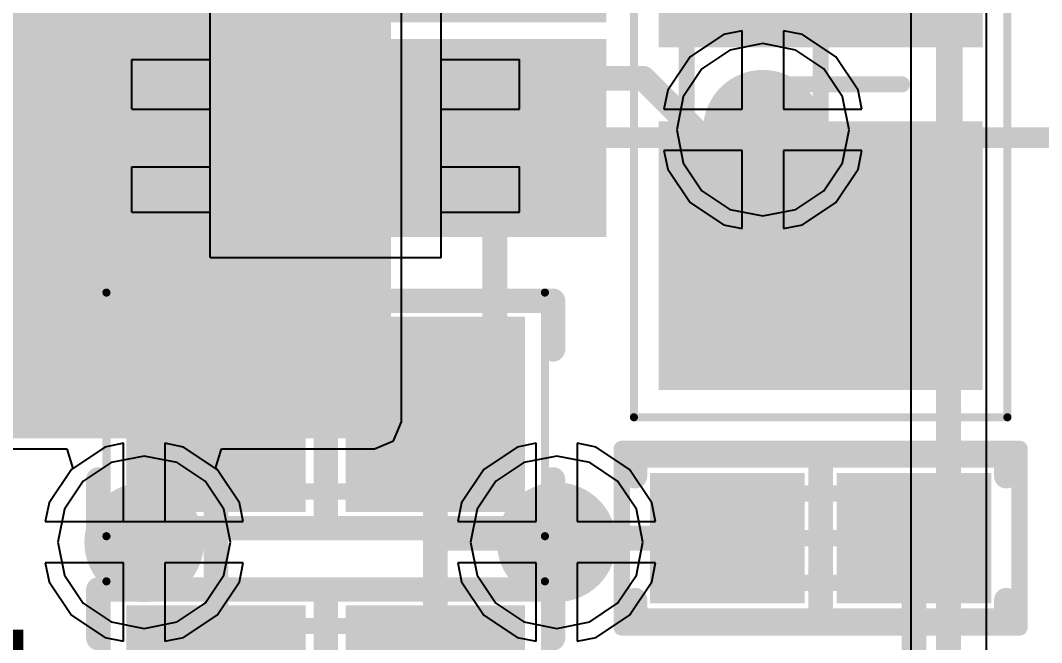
# Model space of a CAD drawing. Header units: millimetres. Extents: x 4 to 93, y 20 to 126.
# Drawn here: x 29.72 to 36.01, y 27.32 to 31.15 of the extents above; entities that cross this region are included whole.
import ezdxf

# ---------------------------------------------------------------- set-up
doc = ezdxf.new("R2010")
doc.units = ezdxf.units.MM
for name, color, linetype in [('BottomLayer', 5, 'Continuous'), ('BottomOverlay', 54, 'Continuous'), ('BottomPaste', 16, 'Continuous'), ('BottomSolder', 6, 'Continuous'), ('KeepOutLayer', 6, 'Continuous'), ('Mechanical1', 6, 'Continuous'), ('Mechanical13', 56, 'Continuous'), ('Mechanical15', 56, 'Continuous'), ('MidLayer1', 16, 'Continuous'), ('MidLayer2', 76, 'Continuous'), ('MultiLayer', 9, 'Continuous'), ('TopLayer', 1, 'Continuous'), ('TopOverlay', 2, 'Continuous'), ('TopPaste', 8, 'Continuous'), ('TopSolder', 216, 'Continuous'), ('ViaHoleLayer', 16, 'Continuous')]:
    doc.layers.add(name, color=color, linetype=linetype)

# ---------------------------------------------------------------- blocks, each defined once
blk = doc.blocks.new('B____________B_6')
at = {"layer": 'BottomLayer'}
blk.add_solid([(-1.75, -1.8), (1.75, -1.8), (-1.75, 1.8), (1.75, 1.8)], dxfattribs=at)
at = {"layer": 'BottomOverlay', "const_width": 0.127}
blk.add_lwpolyline([(0, 4.9), (0, -6.9)], dxfattribs=at)
at = {"layer": 'BottomPaste'}
blk.add_solid([(-1.75, -1.8), (1.75, -1.8), (-1.75, 1.8), (1.75, 1.8)], dxfattribs=at)
at = {"layer": 'BottomSolder'}
blk.add_solid([(-1.8516, -1.9016), (1.8516, -1.9016), (-1.8516, 1.9016), (1.8516, 1.9016)], dxfattribs=at)
blk = doc.blocks.new('CAP_0603_1608_9')
at = {"layer": 'Mechanical13', "const_width": 0.1}
for points in [[(-0.875, -0.475), (-0.875, 0.475)], [(-0.875, 0.475), (0.875, 0.475)], [(0.875, -0.475), (0.875, 0.475)], [(-0.875, -0.475), (0.875, -0.475)]]:
    blk.add_lwpolyline(points, dxfattribs=at)
at = {"layer": 'Mechanical13', "const_width": 0.05}
for points in [[(-0.9, 0.475, 1), (-0.85, 0.475, 1)], [(-0.9, 0.475, 1), (-0.85, 0.475, 1)], [(0.85, 0.475, 1), (0.9, 0.475, 1)], [(0.85, 0.475, 1), (0.9, 0.475, 1)], [(-0.9, -0.475, 1), (-0.85, -0.475, 1)], [(-0.9, -0.475, 1), (-0.85, -0.475, 1)], [(0.85, -0.475, 1), (0.9, -0.475, 1)], [(0.85, -0.475, 1), (0.9, -0.475, 1)]]:
    blk.add_lwpolyline(points, format="xyb", close=True, dxfattribs=at)
at = {"layer": 'Mechanical15'}
for points, const_width in [([(-1.35, -0.75), (-1.35, 0.75)], 0.05), ([(-1.35, 0.75), (1.35, 0.75)], 0.05), ([(1.35, -0.75), (1.35, 0.75)], 0.05), ([(0, -0.475), (0, 0.475)], 0.1), ([(-0.475, 0), (0.475, 0)], 0.1), ([(-1.35, -0.75), (1.35, -0.75)], 0.05)]:
    blk.add_lwpolyline(points, dxfattribs=dict(at, const_width=const_width))
for points, const_width in [([(-1.3625, 0.75, 1), (-1.3375, 0.75, 1)], 0.025), ([(-1.3625, 0.75, 1), (-1.3375, 0.75, 1)], 0.025), ([(1.3375, 0.75, 1), (1.3625, 0.75, 1)], 0.025), ([(1.3375, 0.75, 1), (1.3625, 0.75, 1)], 0.025), ([(-0.025, 0.475, 1), (0.025, 0.475, 1)], 0.05), ([(-0.5, 0, 1), (-0.45, 0, 1)], 0.05), ([(0.45, 0, 1), (0.5, 0, 1)], 0.05), ([(-0.025, -0.475, 1), (0.025, -0.475, 1)], 0.05), ([(-1.3625, -0.75, 1), (-1.3375, -0.75, 1)], 0.025), ([(-1.3625, -0.75, 1), (-1.3375, -0.75, 1)], 0.025), ([(1.3375, -0.75, 1), (1.3625, -0.75, 1)], 0.025), ([(1.3375, -0.75, 1), (1.3625, -0.75, 1)], 0.025)]:
    blk.add_lwpolyline(points, format="xyb", close=True, dxfattribs=dict(at, const_width=const_width))
at = {"layer": 'TopLayer'}
for points in [[(-0.225, -0.5), (-0.225, 0.5), (-1.125, -0.5), (-1.125, 0.5)], [(1.125, -0.5), (1.125, 0.5), (0.225, -0.5), (0.225, 0.5)]]:
    blk.add_solid(points, dxfattribs=at)
at = {"layer": 'TopOverlay', "const_width": 0.15}
for points in [[(-1.4, 0.7), (1.4, 0.7)], [(-1.4, 0.4), (-1.4, 0.7)], [(0, -0.7), (0, 0.7)], [(1.4, 0.4), (1.4, 0.7)], [(-1.4, -0.7), (-1.4, -0.4)], [(1.4, -0.7), (1.4, -0.4)], [(-1.4, -0.7), (1.4, -0.7)]]:
    blk.add_lwpolyline(points, dxfattribs=at)
at = {"layer": 'TopOverlay', "const_width": 0.075}
for points in [[(-1.4375, 0.7, 1), (-1.3625, 0.7, 1)], [(-1.4375, 0.7, 1), (-1.3625, 0.7, 1)], [(-0.0375, 0.7, 1), (0.0375, 0.7, 1)], [(1.3625, 0.7, 1), (1.4375, 0.7, 1)], [(1.3625, 0.7, 1), (1.4375, 0.7, 1)], [(-1.4375, 0.4, 1), (-1.3625, 0.4, 1)], [(1.3625, 0.4, 1), (1.4375, 0.4, 1)], [(-1.4375, -0.4, 1), (-1.3625, -0.4, 1)], [(1.3625, -0.4, 1), (1.4375, -0.4, 1)], [(-1.4375, -0.7, 1), (-1.3625, -0.7, 1)], [(-1.4375, -0.7, 1), (-1.3625, -0.7, 1)], [(-0.0375, -0.7, 1), (0.0375, -0.7, 1)], [(1.3625, -0.7, 1), (1.4375, -0.7, 1)], [(1.3625, -0.7, 1), (1.4375, -0.7, 1)]]:
    blk.add_lwpolyline(points, format="xyb", close=True, dxfattribs=at)
at = {"layer": 'TopPaste'}
for points in [[(-0.225, -0.5), (-0.225, 0.5), (-1.125, -0.5), (-1.125, 0.5)], [(1.125, -0.5), (1.125, 0.5), (0.225, -0.5), (0.225, 0.5)]]:
    blk.add_solid(points, dxfattribs=at)
at = {"layer": 'TopSolder'}
for points in [[(-0.1234, -0.6016), (-0.1234, 0.6016), (-1.2266, -0.6016), (-1.2266, 0.6016)], [(1.2266, -0.6016), (1.2266, 0.6016), (0.1234, -0.6016), (0.1234, 0.6016)]]:
    blk.add_solid(points, dxfattribs=at)
blk = doc.blocks.new('CAP_0603_1608_10')
at = {"layer": 'Mechanical13', "const_width": 0.1}
for points in [[(-0.875, -0.475), (-0.875, 0.475)], [(-0.875, 0.475), (0.875, 0.475)], [(0.875, -0.475), (0.875, 0.475)], [(-0.875, -0.475), (0.875, -0.475)]]:
    blk.add_lwpolyline(points, dxfattribs=at)
at = {"layer": 'Mechanical13', "const_width": 0.05}
for points in [[(-0.9, 0.475, 1), (-0.85, 0.475, 1)], [(-0.9, 0.475, 1), (-0.85, 0.475, 1)], [(0.85, 0.475, 1), (0.9, 0.475, 1)], [(0.85, 0.475, 1), (0.9, 0.475, 1)], [(-0.9, -0.475, 1), (-0.85, -0.475, 1)], [(-0.9, -0.475, 1), (-0.85, -0.475, 1)], [(0.85, -0.475, 1), (0.9, -0.475, 1)], [(0.85, -0.475, 1), (0.9, -0.475, 1)]]:
    blk.add_lwpolyline(points, format="xyb", close=True, dxfattribs=at)
at = {"layer": 'Mechanical15'}
for points, const_width in [([(-1.35, -0.75), (-1.35, 0.75)], 0.05), ([(-1.35, 0.75), (1.35, 0.75)], 0.05), ([(1.35, -0.75), (1.35, 0.75)], 0.05), ([(0, -0.475), (0, 0.475)], 0.1), ([(-0.475, 0), (0.475, 0)], 0.1), ([(-1.35, -0.75), (1.35, -0.75)], 0.05)]:
    blk.add_lwpolyline(points, dxfattribs=dict(at, const_width=const_width))
for points, const_width in [([(-1.3625, 0.75, 1), (-1.3375, 0.75, 1)], 0.025), ([(-1.3625, 0.75, 1), (-1.3375, 0.75, 1)], 0.025), ([(1.3375, 0.75, 1), (1.3625, 0.75, 1)], 0.025), ([(1.3375, 0.75, 1), (1.3625, 0.75, 1)], 0.025), ([(-0.025, 0.475, 1), (0.025, 0.475, 1)], 0.05), ([(-0.5, 0, 1), (-0.45, 0, 1)], 0.05), ([(0.45, 0, 1), (0.5, 0, 1)], 0.05), ([(-0.025, -0.475, 1), (0.025, -0.475, 1)], 0.05), ([(-1.3625, -0.75, 1), (-1.3375, -0.75, 1)], 0.025), ([(-1.3625, -0.75, 1), (-1.3375, -0.75, 1)], 0.025), ([(1.3375, -0.75, 1), (1.3625, -0.75, 1)], 0.025), ([(1.3375, -0.75, 1), (1.3625, -0.75, 1)], 0.025)]:
    blk.add_lwpolyline(points, format="xyb", close=True, dxfattribs=dict(at, const_width=const_width))
at = {"layer": 'TopLayer'}
for points in [[(-0.225, -0.5), (-0.225, 0.5), (-1.125, -0.5), (-1.125, 0.5)], [(1.125, -0.5), (1.125, 0.5), (0.225, -0.5), (0.225, 0.5)]]:
    blk.add_solid(points, dxfattribs=at)
at = {"layer": 'TopOverlay', "const_width": 0.15}
for points in [[(-1.4, 0.7), (1.4, 0.7)], [(-1.4, 0.4), (-1.4, 0.7)], [(0, -0.7), (0, 0.7)], [(1.4, 0.4), (1.4, 0.7)], [(-1.4, -0.7), (-1.4, -0.4)], [(1.4, -0.7), (1.4, -0.4)], [(-1.4, -0.7), (1.4, -0.7)]]:
    blk.add_lwpolyline(points, dxfattribs=at)
at = {"layer": 'TopOverlay', "const_width": 0.075}
for points in [[(-1.4375, 0.7, 1), (-1.3625, 0.7, 1)], [(-1.4375, 0.7, 1), (-1.3625, 0.7, 1)], [(-0.0375, 0.7, 1), (0.0375, 0.7, 1)], [(1.3625, 0.7, 1), (1.4375, 0.7, 1)], [(1.3625, 0.7, 1), (1.4375, 0.7, 1)], [(-1.4375, 0.4, 1), (-1.3625, 0.4, 1)], [(1.3625, 0.4, 1), (1.4375, 0.4, 1)], [(-1.4375, -0.4, 1), (-1.3625, -0.4, 1)], [(1.3625, -0.4, 1), (1.4375, -0.4, 1)], [(-1.4375, -0.7, 1), (-1.3625, -0.7, 1)], [(-1.4375, -0.7, 1), (-1.3625, -0.7, 1)], [(-0.0375, -0.7, 1), (0.0375, -0.7, 1)], [(1.3625, -0.7, 1), (1.4375, -0.7, 1)], [(1.3625, -0.7, 1), (1.4375, -0.7, 1)]]:
    blk.add_lwpolyline(points, format="xyb", close=True, dxfattribs=at)
at = {"layer": 'TopPaste'}
for points in [[(-0.225, -0.5), (-0.225, 0.5), (-1.125, -0.5), (-1.125, 0.5)], [(1.125, -0.5), (1.125, 0.5), (0.225, -0.5), (0.225, 0.5)]]:
    blk.add_solid(points, dxfattribs=at)
at = {"layer": 'TopSolder'}
for points in [[(-0.1234, -0.6016), (-0.1234, 0.6016), (-1.2266, -0.6016), (-1.2266, 0.6016)], [(1.2266, -0.6016), (1.2266, 0.6016), (0.1234, -0.6016), (0.1234, 0.6016)]]:
    blk.add_solid(points, dxfattribs=at)
blk = doc.blocks.new('4_7_28')
at = {"layer": 'Mechanical13', "const_width": 0.1}
for points in [[(1.35, 0.825), (-1.35, 0.825)], [(1.35, -0.825), (1.35, 0.825)], [(1.35, -0.825), (-1.35, -0.825)]]:
    blk.add_lwpolyline(points, dxfattribs=at)
at = {"layer": 'Mechanical13', "const_width": 0.05}
for points in [[(1.325, 0.825, 1), (1.375, 0.825, 1)], [(1.325, 0.825, 1), (1.375, 0.825, 1)], [(1.325, -0.825, 1), (1.375, -0.825, 1)], [(1.325, -0.825, 1), (1.375, -0.825, 1)]]:
    blk.add_lwpolyline(points, format="xyb", close=True, dxfattribs=at)
at = {"layer": 'Mechanical15'}
for points, const_width in [([(2.05, 1.15), (-2.05, 1.15)], 0.05), ([(2.05, -1.15), (2.05, 1.15)], 0.05), ([(0, -0.5), (0, 0.5)], 0.1), ([(0.5, 0), (-0.5, 0)], 0.1), ([(2.05, -1.15), (-2.05, -1.15)], 0.05)]:
    blk.add_lwpolyline(points, dxfattribs=dict(at, const_width=const_width))
for points, const_width in [([(2.0375, 1.15, 1), (2.0625, 1.15, 1)], 0.025), ([(2.0375, 1.15, 1), (2.0625, 1.15, 1)], 0.025), ([(-0.025, 0.5, 1), (0.025, 0.5, 1)], 0.05), ([(0.475, 0, 1), (0.525, 0, 1)], 0.05), ([(-0.025, -0.5, 1), (0.025, -0.5, 1)], 0.05), ([(2.0375, -1.15, 1), (2.0625, -1.15, 1)], 0.025), ([(2.0375, -1.15, 1), (2.0625, -1.15, 1)], 0.025)]:
    blk.add_lwpolyline(points, format="xyb", close=True, dxfattribs=dict(at, const_width=const_width))
at = {"layer": 'TopLayer'}
for points in [[(-0.33, -0.895), (-0.33, 0.895), (-1.78, -0.895), (-1.78, 0.895)], [(1.78, -0.895), (1.78, 0.895), (0.33, -0.895), (0.33, 0.895)]]:
    blk.add_solid(points, dxfattribs=at)
at = {"layer": 'TopPaste'}
for points in [[(-0.33, -0.895), (-0.33, 0.895), (-1.78, -0.895), (-1.78, 0.895)], [(1.78, -0.895), (1.78, 0.895), (0.33, -0.895), (0.33, 0.895)]]:
    blk.add_solid(points, dxfattribs=at)
at = {"layer": 'TopSolder'}
for points in [[(-0.2284, -0.9966), (-0.2284, 0.9966), (-1.8816, -0.9966), (-1.8816, 0.9966)], [(1.8816, -0.9966), (1.8816, 0.9966), (0.2284, -0.9966), (0.2284, 0.9966)]]:
    blk.add_solid(points, dxfattribs=at)
blk = doc.blocks.new('SOT65P210X110_6N_29')
at = {"layer": 'Mechanical1'}
for points in [[(-0.7112, 0.7874), (-0.7112, 1.0668)], [(-0.7112, 1.0668), (-0.3048, 1.0668)], [(-0.3048, 1.0668), (0.3048, 1.0668)], [(0.3048, 1.0668), (0.7112, 1.0668)], [(0.7112, 0.7874), (0.7112, 1.0668)], [(-1.1938, 0.508), (-1.1938, 0.7874)], [(-1.1938, 0.7874), (-0.7112, 0.7874)], [(-0.7112, 0.508), (-0.7112, 0.7874)], [(0.7112, 0.7874), (1.1938, 0.7874)], [(0.7112, 0.508), (0.7112, 0.7874)], [(1.1938, 0.508), (1.1938, 0.7874)], [(-1.1938, 0.508), (-0.7112, 0.508)], [(-0.7112, 0.1524), (-0.7112, 0.508)], [(0.7112, 0.508), (1.1938, 0.508)], [(0.7112, 0.1524), (0.7112, 0.508)], [(-1.1938, -0.1524), (-1.1938, 0.1524)], [(-1.1938, 0.1524), (-0.7112, 0.1524)], [(-0.7112, -0.1524), (-0.7112, 0.1524)], [(0.7112, 0.1524), (1.1938, 0.1524)], [(0.7112, -0.1524), (0.7112, 0.1524)], [(1.1938, -0.1524), (1.1938, 0.1524)], [(-1.1938, -0.1524), (-0.7112, -0.1524)], [(-0.7112, -0.508), (-0.7112, -0.1524)], [(0.7112, -0.1524), (1.1938, -0.1524)], [(0.7112, -0.508), (0.7112, -0.1524)], [(-1.1938, -0.7874), (-1.1938, -0.508)], [(-1.1938, -0.508), (-0.7112, -0.508)], [(-0.7112, -0.7874), (-0.7112, -0.508)], [(0.7112, -0.508), (1.1938, -0.508)], [(0.7112, -0.7874), (0.7112, -0.508)], [(1.1938, -0.7874), (1.1938, -0.508)], [(-1.1938, -0.7874), (-0.7112, -0.7874)], [(-0.7112, -1.0668), (-0.7112, -0.7874)], [(0.7112, -0.7874), (1.1938, -0.7874)], [(0.7112, -1.0668), (0.7112, -0.7874)], [(-0.7112, -1.0668), (0.7112, -1.0668)]]:
    blk.add_lwpolyline(points, dxfattribs=at)
for points in [[(-0.7112, 1.0668, 1), (-0.7112, 1.0668, 1)], [(-0.7112, 1.0668, 1), (-0.7112, 1.0668, 1)], [(-0.3048, 1.0668, 1), (-0.3048, 1.0668, 1)], [(-0.3048, 1.0668, 1), (-0.3048, 1.0668, 1)], [(-0.3048, 1.0668, 1), (-0.3048, 1.0668, 1)], [(0.3048, 1.0668, 1), (0.3048, 1.0668, 1)], [(0.3048, 1.0668, 1), (0.3048, 1.0668, 1)], [(0.3048, 1.0668, 1), (0.3048, 1.0668, 1)], [(0.7112, 1.0668, 1), (0.7112, 1.0668, 1)], [(0.7112, 1.0668, 1), (0.7112, 1.0668, 1)], [(-1.1938, 0.7874, 1), (-1.1938, 0.7874, 1)], [(-1.1938, 0.7874, 1), (-1.1938, 0.7874, 1)], [(-0.7112, 0.7874, 1), (-0.7112, 0.7874, 1)], [(-0.7112, 0.7874, 1), (-0.7112, 0.7874, 1)], [(-0.7112, 0.7874, 1), (-0.7112, 0.7874, 1)], [(0.7112, 0.7874, 1), (0.7112, 0.7874, 1)], [(0.7112, 0.7874, 1), (0.7112, 0.7874, 1)], [(0.7112, 0.7874, 1), (0.7112, 0.7874, 1)], [(1.1938, 0.7874, 1), (1.1938, 0.7874, 1)], [(1.1938, 0.7874, 1), (1.1938, 0.7874, 1)], [(-1.1938, 0.508, 1), (-1.1938, 0.508, 1)], [(-1.1938, 0.508, 1), (-1.1938, 0.508, 1)], [(-0.7112, 0.508, 1), (-0.7112, 0.508, 1)], [(-0.7112, 0.508, 1), (-0.7112, 0.508, 1)], [(-0.7112, 0.508, 1), (-0.7112, 0.508, 1)], [(0.7112, 0.508, 1), (0.7112, 0.508, 1)], [(0.7112, 0.508, 1), (0.7112, 0.508, 1)], [(0.7112, 0.508, 1), (0.7112, 0.508, 1)], [(1.1938, 0.508, 1), (1.1938, 0.508, 1)], [(1.1938, 0.508, 1), (1.1938, 0.508, 1)], [(-1.1938, 0.1524, 1), (-1.1938, 0.1524, 1)], [(-1.1938, 0.1524, 1), (-1.1938, 0.1524, 1)], [(-0.7112, 0.1524, 1), (-0.7112, 0.1524, 1)], [(-0.7112, 0.1524, 1), (-0.7112, 0.1524, 1)], [(-0.7112, 0.1524, 1), (-0.7112, 0.1524, 1)], [(0.7112, 0.1524, 1), (0.7112, 0.1524, 1)], [(0.7112, 0.1524, 1), (0.7112, 0.1524, 1)], [(0.7112, 0.1524, 1), (0.7112, 0.1524, 1)], [(1.1938, 0.1524, 1), (1.1938, 0.1524, 1)], [(1.1938, 0.1524, 1), (1.1938, 0.1524, 1)], [(-1.1938, -0.1524, 1), (-1.1938, -0.1524, 1)], [(-1.1938, -0.1524, 1), (-1.1938, -0.1524, 1)], [(-0.7112, -0.1524, 1), (-0.7112, -0.1524, 1)], [(-0.7112, -0.1524, 1), (-0.7112, -0.1524, 1)], [(-0.7112, -0.1524, 1), (-0.7112, -0.1524, 1)], [(0.7112, -0.1524, 1), (0.7112, -0.1524, 1)], [(0.7112, -0.1524, 1), (0.7112, -0.1524, 1)], [(0.7112, -0.1524, 1), (0.7112, -0.1524, 1)], [(1.1938, -0.1524, 1), (1.1938, -0.1524, 1)], [(1.1938, -0.1524, 1), (1.1938, -0.1524, 1)], [(-1.1938, -0.508, 1), (-1.1938, -0.508, 1)], [(-1.1938, -0.508, 1), (-1.1938, -0.508, 1)], [(-0.7112, -0.508, 1), (-0.7112, -0.508, 1)], [(-0.7112, -0.508, 1), (-0.7112, -0.508, 1)], [(-0.7112, -0.508, 1), (-0.7112, -0.508, 1)], [(0.7112, -0.508, 1), (0.7112, -0.508, 1)], [(0.7112, -0.508, 1), (0.7112, -0.508, 1)], [(0.7112, -0.508, 1), (0.7112, -0.508, 1)], [(1.1938, -0.508, 1), (1.1938, -0.508, 1)], [(1.1938, -0.508, 1), (1.1938, -0.508, 1)], [(-1.1938, -0.7874, 1), (-1.1938, -0.7874, 1)], [(-1.1938, -0.7874, 1), (-1.1938, -0.7874, 1)], [(-0.7112, -0.7874, 1), (-0.7112, -0.7874, 1)], [(-0.7112, -0.7874, 1), (-0.7112, -0.7874, 1)], [(-0.7112, -0.7874, 1), (-0.7112, -0.7874, 1)], [(0.7112, -0.7874, 1), (0.7112, -0.7874, 1)], [(0.7112, -0.7874, 1), (0.7112, -0.7874, 1)], [(0.7112, -0.7874, 1), (0.7112, -0.7874, 1)], [(1.1938, -0.7874, 1), (1.1938, -0.7874, 1)], [(1.1938, -0.7874, 1), (1.1938, -0.7874, 1)], [(-0.7112, -1.0668, 1), (-0.7112, -1.0668, 1)], [(-0.7112, -1.0668, 1), (-0.7112, -1.0668, 1)], [(0.7112, -1.0668, 1), (0.7112, -1.0668, 1)], [(0.7112, -1.0668, 1), (0.7112, -1.0668, 1)]]:
    blk.add_lwpolyline(points, format="xyb", close=True, dxfattribs=at)
blk.add_lwpolyline([(0.3048, 1.0668, -1), (-0.3048, 1.0668)], format="xyb", dxfattribs=at)
at = {"layer": 'TopLayer'}
for points in [[(-1.6256, 0.4826), (-0.4572, 0.4826), (-1.6256, 0.8382), (-0.4572, 0.8382)], [(0.4572, 0.4826), (1.6256, 0.4826), (0.4572, 0.8382), (1.6256, 0.8382)], [(-1.6256, -0.1778), (-0.4572, -0.1778), (-1.6256, 0.1778), (-0.4572, 0.1778)], [(0.4572, -0.1778), (1.6256, -0.1778), (0.4572, 0.1778), (1.6256, 0.1778)], [(-1.6256, -0.8382), (-0.4572, -0.8382), (-1.6256, -0.4826), (-0.4572, -0.4826)], [(0.4572, -0.8382), (1.6256, -0.8382), (0.4572, -0.4826), (1.6256, -0.4826)]]:
    blk.add_solid(points, dxfattribs=at)
at = {"layer": 'TopOverlay', "const_width": 0.1524}
blk.add_lwpolyline([(0.1246, 0.7863, -0.217121), (-0.1294, 0.7885)], format="xyb", dxfattribs=at)
at = {"layer": 'TopOverlay', "const_width": 0.0762}
for points in [[(-0.1675, 0.7885, 1), (-0.0913, 0.7885, 1)], [(0.0865, 0.7863, 1), (0.1627, 0.7863, 1)]]:
    blk.add_lwpolyline(points, format="xyb", close=True, dxfattribs=at)
at = {"layer": 'TopPaste'}
for points in [[(-1.6256, 0.4826), (-0.4572, 0.4826), (-1.6256, 0.8382), (-0.4572, 0.8382)], [(0.4572, 0.4826), (1.6256, 0.4826), (0.4572, 0.8382), (1.6256, 0.8382)], [(-1.6256, -0.1778), (-0.4572, -0.1778), (-1.6256, 0.1778), (-0.4572, 0.1778)], [(0.4572, -0.1778), (1.6256, -0.1778), (0.4572, 0.1778), (1.6256, 0.1778)], [(-1.6256, -0.8382), (-0.4572, -0.8382), (-1.6256, -0.4826), (-0.4572, -0.4826)], [(0.4572, -0.8382), (1.6256, -0.8382), (0.4572, -0.4826), (1.6256, -0.4826)]]:
    blk.add_solid(points, dxfattribs=at)
at = {"layer": 'TopSolder'}
for points in [[(-1.7272, 0.381), (-0.3556, 0.381), (-1.7272, 0.9398), (-0.3556, 0.9398)], [(0.3556, 0.381), (1.7272, 0.381), (0.3556, 0.9398), (1.7272, 0.9398)], [(-1.7272, -0.2794), (-0.3556, -0.2794), (-1.7272, 0.2794), (-0.3556, 0.2794)], [(0.3556, -0.2794), (1.7272, -0.2794), (0.3556, 0.2794), (1.7272, 0.2794)], [(-1.7272, -0.9398), (-0.3556, -0.9398), (-1.7272, -0.381), (-0.3556, -0.381)], [(0.3556, -0.9398), (1.7272, -0.9398), (0.3556, -0.381), (1.7272, -0.381)]]:
    blk.add_solid(points, dxfattribs=at)
blk = doc.blocks.new('RES_0402_1005_33')
at = {"layer": 'Mechanical13', "const_width": 0.1}
for points in [[(0.525, 0.275), (-0.525, 0.275)], [(-0.525, 0.275), (-0.525, -0.275)], [(0.525, 0.275), (0.525, -0.275)], [(0.525, -0.275), (-0.525, -0.275)]]:
    blk.add_lwpolyline(points, dxfattribs=at)
at = {"layer": 'Mechanical13', "const_width": 0.05}
for points in [[(-0.55, 0.275, 1), (-0.5, 0.275, 1)], [(-0.55, 0.275, 1), (-0.5, 0.275, 1)], [(0.5, 0.275, 1), (0.55, 0.275, 1)], [(0.5, 0.275, 1), (0.55, 0.275, 1)], [(-0.55, -0.275, 1), (-0.5, -0.275, 1)], [(-0.55, -0.275, 1), (-0.5, -0.275, 1)], [(0.5, -0.275, 1), (0.55, -0.275, 1)], [(0.5, -0.275, 1), (0.55, -0.275, 1)]]:
    blk.add_lwpolyline(points, format="xyb", close=True, dxfattribs=at)
at = {"layer": 'Mechanical15', "const_width": 0.1}
for points in [[(1.225, 0.55), (-1.225, 0.55)], [(-1.225, 0.55), (-1.225, -0.55)], [(1.225, 0.55), (1.225, -0.55)], [(0, 0.275), (0, -0.275)], [(0.275, 0), (-0.275, 0)], [(1.225, -0.55), (-1.225, -0.55)]]:
    blk.add_lwpolyline(points, dxfattribs=at)
at = {"layer": 'Mechanical15', "const_width": 0.05}
for points in [[(-1.25, 0.55, 1), (-1.2, 0.55, 1)], [(-1.25, 0.55, 1), (-1.2, 0.55, 1)], [(1.2, 0.55, 1), (1.25, 0.55, 1)], [(1.2, 0.55, 1), (1.25, 0.55, 1)], [(-0.025, 0.275, 1), (0.025, 0.275, 1)], [(-0.3, 0, 1), (-0.25, 0, 1)], [(0.25, 0, 1), (0.3, 0, 1)], [(-0.025, -0.275, 1), (0.025, -0.275, 1)], [(-1.25, -0.55, 1), (-1.2, -0.55, 1)], [(-1.25, -0.55, 1), (-1.2, -0.55, 1)], [(1.2, -0.55, 1), (1.25, -0.55, 1)], [(1.2, -0.55, 1), (1.25, -0.55, 1)]]:
    blk.add_lwpolyline(points, format="xyb", close=True, dxfattribs=at)
at = {"layer": 'TopLayer'}
for points in [[(-0.2, -0.3), (-0.2, 0.3), (-0.95, -0.3), (-0.95, 0.3)], [(0.95, -0.3), (0.95, 0.3), (0.2, -0.3), (0.2, 0.3)]]:
    blk.add_solid(points, dxfattribs=at)
at = {"layer": 'TopOverlay', "const_width": 0.15}
for points in [[(-1.143, 0.508), (-1.143, 0.381)], [(1.143, 0.508), (-1.143, 0.508)], [(0, 0.508), (0, -0.508)], [(1.143, 0.508), (1.143, 0.381)], [(-1.143, -0.381), (-1.143, -0.508)], [(1.143, -0.381), (1.143, -0.508)], [(1.143, -0.508), (-1.143, -0.508)]]:
    blk.add_lwpolyline(points, dxfattribs=at)
at = {"layer": 'TopOverlay', "const_width": 0.075}
for points in [[(-1.1805, 0.508, 1), (-1.1055, 0.508, 1)], [(-1.1805, 0.508, 1), (-1.1055, 0.508, 1)], [(-0.0375, 0.508, 1), (0.0375, 0.508, 1)], [(1.1055, 0.508, 1), (1.1805, 0.508, 1)], [(1.1055, 0.508, 1), (1.1805, 0.508, 1)], [(-1.1805, 0.381, 1), (-1.1055, 0.381, 1)], [(1.1055, 0.381, 1), (1.1805, 0.381, 1)], [(-1.1805, -0.381, 1), (-1.1055, -0.381, 1)], [(1.1055, -0.381, 1), (1.1805, -0.381, 1)], [(-1.1805, -0.508, 1), (-1.1055, -0.508, 1)], [(-1.1805, -0.508, 1), (-1.1055, -0.508, 1)], [(-0.0375, -0.508, 1), (0.0375, -0.508, 1)], [(1.1055, -0.508, 1), (1.1805, -0.508, 1)], [(1.1055, -0.508, 1), (1.1805, -0.508, 1)]]:
    blk.add_lwpolyline(points, format="xyb", close=True, dxfattribs=at)
at = {"layer": 'TopPaste'}
for points in [[(-0.2, -0.3), (-0.2, 0.3), (-0.95, -0.3), (-0.95, 0.3)], [(0.95, -0.3), (0.95, 0.3), (0.2, -0.3), (0.2, 0.3)]]:
    blk.add_solid(points, dxfattribs=at)
at = {"layer": 'TopSolder'}
for points in [[(-0.0984, -0.4016), (-0.0984, 0.4016), (-1.0516, -0.4016), (-1.0516, 0.4016)], [(1.0516, -0.4016), (1.0516, 0.4016), (0.0984, -0.4016), (0.0984, 0.4016)]]:
    blk.add_solid(points, dxfattribs=at)

msp = doc.modelspace()

# ---------------------------------------------------------------- linework, layer by layer
at = {"layer": 'BottomLayer'}
for p, q in [((35.6661, 26.4293), (35.6661, 33.5534)), ((35.1999, 33.4569), (35.1999, 26.4293)), ((32.064, 28.681), (32.064, 32.181)), ((34.0472, 31.0662), (33.8413, 30.9287)), ((34.163, 31.0892), (34.0472, 31.0662)), ((34.163, 30.607), (34.163, 31.0892)), ((34.5328, 31.0662), (34.417, 31.0892)), ((34.417, 31.0892), (34.417, 30.607)), ((34.7387, 30.9287), (34.5328, 31.0662)), ((33.8413, 30.9287), (33.7038, 30.7228)), ((34.8762, 30.7228), (34.7387, 30.9287)), ((33.7038, 30.7228), (33.6808, 30.607)), ((34.8992, 30.607), (34.8762, 30.7228)), ((33.6808, 30.607), (34.163, 30.607)), ((34.417, 30.607), (34.8992, 30.607)), ((34.163, 30.353), (33.6808, 30.353)), ((33.6808, 30.353), (33.7038, 30.2372)), ((34.163, 29.8708), (34.163, 30.353)), ((34.8992, 30.353), (34.417, 30.353)), ((34.417, 30.353), (34.417, 29.8708)), ((34.8762, 30.2372), (34.8992, 30.353)), ((33.7038, 30.2372), (33.8413, 30.0313)), ((34.7387, 30.0313), (34.8762, 30.2372)), ((33.8413, 30.0313), (34.0472, 29.8938)), ((34.5328, 29.8938), (34.7387, 30.0313)), ((34.0472, 29.8938), (34.163, 29.8708)), ((34.417, 29.8708), (34.5328, 29.8938)), ((32.0156, 28.5644), (32.064, 28.681)), ((31.899, 28.516), (32.0156, 28.5644)), ((32.893, 28.5492), (32.7772, 28.5262)), ((32.893, 28.067), (32.893, 28.5492)), ((33.2628, 28.5262), (33.147, 28.5492)), ((33.147, 28.5492), (33.147, 28.067)), ((28.3635, 28.516), (30.0032, 28.516)), ((30.0032, 28.516), (30.0401, 28.3945)), ((30.9199, 28.3945), (30.9568, 28.516)), ((30.9568, 28.516), (31.899, 28.516)), ((32.7772, 28.5262), (32.5713, 28.3887)), ((33.4687, 28.3887), (33.2628, 28.5262)), ((30.0313, 28.3887), (29.8938, 28.1828)), ((30.0401, 28.3945), (30.0313, 28.3887)), ((30.9287, 28.3887), (30.9199, 28.3945)), ((31.0662, 28.1828), (30.9287, 28.3887)), ((32.5713, 28.3887), (32.4338, 28.1828)), ((33.6062, 28.1828), (33.4687, 28.3887)), ((29.8938, 28.1828), (29.8708, 28.067)), ((31.0892, 28.067), (31.0662, 28.1828)), ((32.4338, 28.1828), (32.4108, 28.067)), ((33.6292, 28.067), (33.6062, 28.1828)), ((29.8708, 28.067), (31.0892, 28.067)), ((32.4108, 28.067), (32.893, 28.067)), ((33.147, 28.067), (33.6292, 28.067)), ((30.353, 27.813), (29.8708, 27.813)), ((29.8708, 27.813), (29.8938, 27.6972)), ((30.353, 27.3308), (30.353, 27.813)), ((31.0892, 27.813), (30.607, 27.813)), ((30.607, 27.813), (30.607, 27.3308)), ((31.0662, 27.6972), (31.0892, 27.813)), ((32.893, 27.813), (32.4108, 27.813)), ((32.4108, 27.813), (32.4338, 27.6972)), ((32.893, 27.3308), (32.893, 27.813)), ((33.6292, 27.813), (33.147, 27.813)), ((33.147, 27.813), (33.147, 27.3308)), ((33.6062, 27.6972), (33.6292, 27.813)), ((29.8938, 27.6972), (30.0313, 27.4913)), ((30.9287, 27.4913), (31.0662, 27.6972)), ((32.4338, 27.6972), (32.5713, 27.4913)), ((33.4687, 27.4913), (33.6062, 27.6972)), ((30.0313, 27.4913), (30.2372, 27.3538)), ((30.7228, 27.3538), (30.9287, 27.4913)), ((32.5713, 27.4913), (32.7772, 27.3538)), ((33.2628, 27.3538), (33.4687, 27.4913)), ((30.2372, 27.3538), (30.353, 27.3308)), ((30.607, 27.3308), (30.7228, 27.3538)), ((32.7772, 27.3538), (32.893, 27.3308)), ((33.147, 27.3308), (33.2628, 27.3538))]:
    msp.add_line(p, q, dxfattribs=at)
at = {"layer": 'BottomLayer', "const_width": 0.1524}
for points in [[(35.433, 25.9588), (35.433, 33.5534)], [(27.8656, 30.431), (30.099, 30.431)]]:
    msp.add_lwpolyline(points, dxfattribs=at)
at = {"layer": 'BottomLayer'}
for points, const_width in [([(34.1058, 30.48, 1), (34.4741, 30.48, 1)], 0.3683), ([(30.0609, 30.431, 1), (30.1371, 30.431, 1)], 0.0762), ([(30.2959, 27.94, 1), (30.6641, 27.94, 1)], 0.3683), ([(32.8359, 27.94, 1), (33.2041, 27.94, 1)], 0.3683)]:
    msp.add_lwpolyline(points, format="xyb", close=True, dxfattribs=dict(at, const_width=const_width))
at = {"layer": 'KeepOutLayer', "const_width": 0.254}
msp.add_lwpolyline([(59.4614, 38.5064, 1), (22.8854, 38.5064, 1)], format="xyb", close=True, dxfattribs=at)
at = {"layer": 'MidLayer1'}
for p, q in [((34.0472, 31.0662), (33.8413, 30.9287)), ((34.163, 31.0892), (34.0472, 31.0662)), ((34.163, 30.607), (34.163, 31.0892)), ((34.5328, 31.0662), (34.417, 31.0892)), ((34.417, 31.0892), (34.417, 30.607)), ((34.7387, 30.9287), (34.5328, 31.0662)), ((33.8413, 30.9287), (33.7038, 30.7228)), ((34.8762, 30.7228), (34.7387, 30.9287)), ((33.7038, 30.7228), (33.6808, 30.607)), ((34.8992, 30.607), (34.8762, 30.7228)), ((33.6808, 30.607), (34.163, 30.607)), ((34.417, 30.607), (34.8992, 30.607)), ((34.163, 30.353), (33.6808, 30.353)), ((33.6808, 30.353), (33.7038, 30.2372)), ((34.163, 29.8708), (34.163, 30.353)), ((34.8992, 30.353), (34.417, 30.353)), ((34.417, 30.353), (34.417, 29.8708)), ((34.8762, 30.2372), (34.8992, 30.353)), ((33.7038, 30.2372), (33.8413, 30.0313)), ((34.7387, 30.0313), (34.8762, 30.2372)), ((33.8413, 30.0313), (34.0472, 29.8938)), ((34.5328, 29.8938), (34.7387, 30.0313)), ((34.0472, 29.8938), (34.163, 29.8708)), ((34.417, 29.8708), (34.5328, 29.8938)), ((30.353, 28.5492), (30.2372, 28.5262)), ((30.353, 28.067), (30.353, 28.5492)), ((30.7228, 28.5262), (30.607, 28.5492)), ((30.607, 28.5492), (30.607, 28.067)), ((32.893, 28.5492), (32.7772, 28.5262)), ((32.893, 28.067), (32.893, 28.5492)), ((33.2628, 28.5262), (33.147, 28.5492)), ((33.147, 28.5492), (33.147, 28.067)), ((30.2372, 28.5262), (30.0313, 28.3887)), ((30.9287, 28.3887), (30.7228, 28.5262)), ((32.7772, 28.5262), (32.5713, 28.3887)), ((33.4687, 28.3887), (33.2628, 28.5262)), ((30.0313, 28.3887), (29.8938, 28.1828)), ((31.0662, 28.1828), (30.9287, 28.3887)), ((32.5713, 28.3887), (32.4338, 28.1828)), ((33.6062, 28.1828), (33.4687, 28.3887)), ((29.8938, 28.1828), (29.8708, 28.067)), ((31.0892, 28.067), (31.0662, 28.1828)), ((32.4338, 28.1828), (32.4108, 28.067)), ((33.6292, 28.067), (33.6062, 28.1828)), ((29.8708, 28.067), (30.353, 28.067)), ((30.607, 28.067), (31.0892, 28.067)), ((32.4108, 28.067), (32.893, 28.067)), ((33.147, 28.067), (33.6292, 28.067)), ((30.353, 27.813), (29.8708, 27.813)), ((29.8708, 27.813), (29.8938, 27.6972)), ((30.353, 27.3308), (30.353, 27.813)), ((31.0892, 27.813), (30.607, 27.813)), ((30.607, 27.813), (30.607, 27.3308)), ((31.0662, 27.6972), (31.0892, 27.813)), ((32.893, 27.813), (32.4108, 27.813)), ((32.4108, 27.813), (32.4338, 27.6972)), ((32.893, 27.3308), (32.893, 27.813)), ((33.6292, 27.813), (33.147, 27.813)), ((33.147, 27.813), (33.147, 27.3308)), ((33.6062, 27.6972), (33.6292, 27.813)), ((29.8938, 27.6972), (30.0313, 27.4913)), ((30.9287, 27.4913), (31.0662, 27.6972)), ((32.4338, 27.6972), (32.5713, 27.4913)), ((33.4687, 27.4913), (33.6062, 27.6972)), ((30.0313, 27.4913), (30.2372, 27.3538)), ((30.7228, 27.3538), (30.9287, 27.4913)), ((32.5713, 27.4913), (32.7772, 27.3538)), ((33.2628, 27.3538), (33.4687, 27.4913)), ((30.2372, 27.3538), (30.353, 27.3308)), ((30.607, 27.3308), (30.7228, 27.3538)), ((32.7772, 27.3538), (32.893, 27.3308)), ((33.147, 27.3308), (33.2628, 27.3538))]:
    msp.add_line(p, q, dxfattribs=at)
at = {"layer": 'MidLayer1', "const_width": 0.3683}
for points in [[(34.1058, 30.48, 1), (34.4741, 30.48, 1)], [(30.2959, 27.94, 1), (30.6641, 27.94, 1)], [(32.8359, 27.94, 1), (33.2041, 27.94, 1)]]:
    msp.add_lwpolyline(points, format="xyb", close=True, dxfattribs=at)
at = {"layer": 'MidLayer2'}
for p, q in [((34.29, 31.0109), (34.0868, 30.9705)), ((34.4932, 30.9705), (34.29, 31.0109)), ((34.0868, 30.9705), (33.9146, 30.8554)), ((34.6654, 30.8554), (34.4932, 30.9705)), ((33.9146, 30.8554), (33.7995, 30.6832)), ((34.7805, 30.6832), (34.6654, 30.8554)), ((33.7995, 30.6832), (33.7591, 30.48)), ((34.8209, 30.48), (34.7805, 30.6832)), ((33.7591, 30.48), (33.7995, 30.2768)), ((34.7805, 30.2768), (34.8209, 30.48)), ((33.7995, 30.2768), (33.9146, 30.1046)), ((34.6654, 30.1046), (34.7805, 30.2768)), ((33.9146, 30.1046), (34.0868, 29.9895)), ((34.4932, 29.9895), (34.6654, 30.1046)), ((34.0868, 29.9895), (34.29, 29.9491)), ((34.29, 29.9491), (34.4932, 29.9895)), ((30.2768, 28.4305), (30.1046, 28.3154)), ((30.48, 28.4709), (30.2768, 28.4305)), ((30.6832, 28.4305), (30.48, 28.4709)), ((30.8554, 28.3154), (30.6832, 28.4305)), ((32.8168, 28.4305), (32.6446, 28.3154)), ((33.02, 28.4709), (32.8168, 28.4305)), ((33.2232, 28.4305), (33.02, 28.4709)), ((33.3954, 28.3154), (33.2232, 28.4305)), ((30.1046, 28.3154), (29.9895, 28.1432)), ((30.9705, 28.1432), (30.8554, 28.3154)), ((32.6446, 28.3154), (32.5295, 28.1432)), ((33.5105, 28.1432), (33.3954, 28.3154)), ((29.9895, 28.1432), (29.9491, 27.94)), ((31.0109, 27.94), (30.9705, 28.1432)), ((32.5295, 28.1432), (32.4891, 27.94)), ((33.5509, 27.94), (33.5105, 28.1432)), ((29.9491, 27.94), (29.9895, 27.7368)), ((30.9705, 27.7368), (31.0109, 27.94)), ((32.4891, 27.94), (32.5295, 27.7368)), ((33.5105, 27.7368), (33.5509, 27.94)), ((29.9895, 27.7368), (30.1046, 27.5646)), ((30.8554, 27.5646), (30.9705, 27.7368)), ((32.5295, 27.7368), (32.6446, 27.5646)), ((33.3954, 27.5646), (33.5105, 27.7368)), ((30.1046, 27.5646), (30.2768, 27.4495)), ((30.6832, 27.4495), (30.8554, 27.5646)), ((32.6446, 27.5646), (32.8168, 27.4495)), ((33.2232, 27.4495), (33.3954, 27.5646)), ((30.2768, 27.4495), (30.48, 27.4091)), ((30.48, 27.4091), (30.6832, 27.4495)), ((32.8168, 27.4495), (33.02, 27.4091)), ((33.02, 27.4091), (33.2232, 27.4495))]:
    msp.add_line(p, q, dxfattribs=at)
at = {"layer": 'MidLayer2', "const_width": 0.3683}
for points in [[(34.1058, 30.48, 1), (34.4741, 30.48, 1)], [(30.2959, 27.94, 1), (30.6641, 27.94, 1)], [(32.8359, 27.94, 1), (33.2041, 27.94, 1)]]:
    msp.add_lwpolyline(points, format="xyb", close=True, dxfattribs=at)
at = {"layer": 'MultiLayer', "const_width": 0.3683}
for points in [[(34.1058, 30.48, 1), (34.4741, 30.48, 1)], [(30.2959, 27.94, 1), (30.6641, 27.94, 1)], [(32.8359, 27.94, 1), (33.2041, 27.94, 1)]]:
    msp.add_lwpolyline(points, format="xyb", close=True, dxfattribs=at)
at = {"layer": 'TopLayer', "const_width": 0.1524}
for points in [[(30.5562, 30.7594), (31.2928, 30.7594)], [(31.2928, 30.7594), (31.9532, 30.099)], [(32.639, 30.7594), (32.6762, 30.7966)], [(32.6762, 30.7966), (33.5534, 30.7966)], [(33.5534, 30.7966), (34.6456, 29.7044)], [(29.0576, 29.3024), (29.8542, 30.099)], [(29.8542, 30.099), (30.5562, 30.099)], [(31.9532, 30.099), (32.639, 30.099)], [(32.639, 29.0938), (32.639, 30.099)], [(32.2726, 28.7274), (32.639, 29.0938)], [(30.9226, 26.9494), (30.9226, 28.7274)], [(32.2726, 27.9654), (32.2726, 28.7274)], [(32.2726, 27.9654), (34.0706, 27.9654)], [(32.2726, 26.9494), (32.2726, 27.9654)], [(35.2206, 27.238), (35.2206, 27.9654)]]:
    msp.add_lwpolyline(points, dxfattribs=at)
at = {"layer": 'TopLayer', "const_width": 0.0762}
for points in [[(30.5181, 30.7594, 1), (30.5943, 30.7594, 1)], [(31.2547, 30.7594, 1), (31.3309, 30.7594, 1)], [(31.2547, 30.7594, 1), (31.3309, 30.7594, 1)], [(32.6009, 30.7594, 1), (32.6771, 30.7594, 1)], [(32.6381, 30.7966, 1), (32.7143, 30.7966, 1)], [(32.6381, 30.7966, 1), (32.7143, 30.7966, 1)], [(33.5153, 30.7966, 1), (33.5915, 30.7966, 1)], [(33.5153, 30.7966, 1), (33.5915, 30.7966, 1)], [(29.8161, 30.099, 1), (29.8923, 30.099, 1)], [(29.8161, 30.099, 1), (29.8923, 30.099, 1)], [(30.5181, 30.099, 1), (30.5943, 30.099, 1)], [(31.9151, 30.099, 1), (31.9913, 30.099, 1)], [(31.9151, 30.099, 1), (31.9913, 30.099, 1)], [(32.6009, 30.099, 1), (32.6771, 30.099, 1)], [(32.6009, 30.099, 1), (32.6771, 30.099, 1)], [(34.6075, 29.7044, 1), (34.6837, 29.7044, 1)], [(32.6009, 29.0938, 1), (32.6771, 29.0938, 1)], [(32.6009, 29.0938, 1), (32.6771, 29.0938, 1)], [(30.8845, 28.7274, 1), (30.9607, 28.7274, 1)], [(32.2345, 28.7274, 1), (32.3107, 28.7274, 1)], [(32.2345, 28.7274, 1), (32.3107, 28.7274, 1)], [(32.2345, 27.9654, 1), (32.3107, 27.9654, 1)], [(32.2345, 27.9654, 1), (32.3107, 27.9654, 1)], [(32.2345, 27.9654, 1), (32.3107, 27.9654, 1)], [(34.0325, 27.9654, 1), (34.1087, 27.9654, 1)], [(35.1825, 27.9654, 1), (35.2587, 27.9654, 1)]]:
    msp.add_lwpolyline(points, format="xyb", close=True, dxfattribs=at)
at = {"layer": 'ViaHoleLayer', "const_width": 0.15}
for points in [[(34.215, 30.48, 1), (34.365, 30.48, 1)], [(30.405, 27.94, 1), (30.555, 27.94, 1)], [(32.945, 27.94, 1), (33.095, 27.94, 1)]]:
    msp.add_lwpolyline(points, format="xyb", close=True, dxfattribs=at)

# ---------------------------------------------------------------- block references
for name, p, rotation in [('B____________B_6', (30.099, 30.431), 90), ('4_7_28', (34.6456, 30.7594), 270), ('CAP_0603_1608_9', (31.5976, 28.7274), 360), ('RES_0402_1005_33', (34.6456, 27.9654), 180), ('CAP_0603_1608_10', (31.5976, 26.9494), 360)]:
    msp.add_blockref(name, p, dxfattribs=dict(rotation=rotation))
msp.add_blockref('SOT65P210X110_6N_29', (31.5976, 30.7594))

# ---------------------------------------------------------------- texts
at = {"layer": 'TopOverlay'}
msp.add_text('C4', height=0.635, dxfattribs=at).set_placement((28.7572, 26.7672))

doc.saveas('drawing.dxf')
